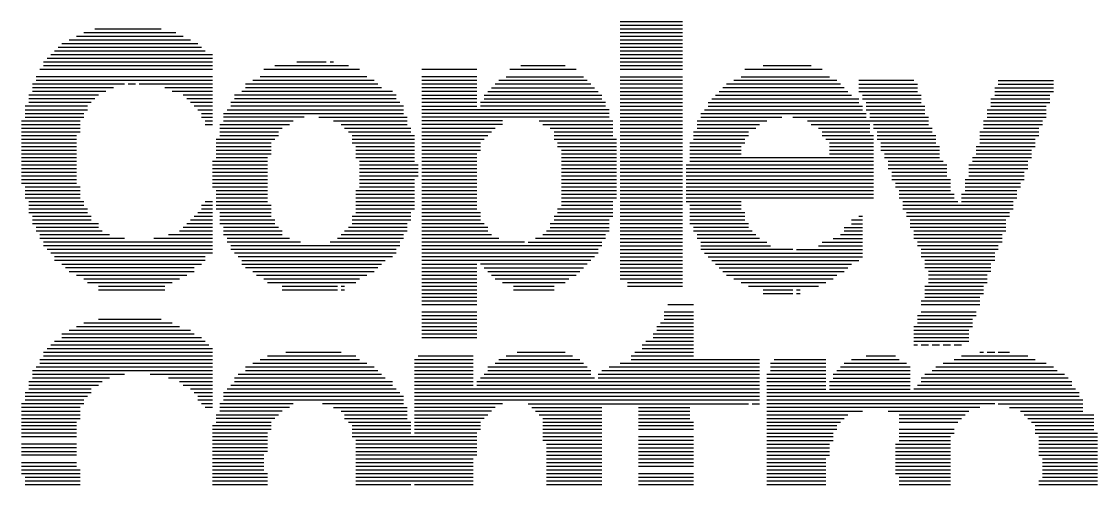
# Model space of a CAD drawing. Extents: x 0 to 31.8, y 0 to 20.
# Drawn here: x 6.4386 to 6.727, y 6.2298 to 6.3538 of the extents above; entities that cross this region are included whole.
import ezdxf

# ---------------------------------------------------------------- set-up
doc = ezdxf.new("R2010")
doc.units = 0
doc.header["$LTSCALE"] = 0.25
doc.header["$MEASUREMENT"] = 0
doc.layers.add('10', color=7, linetype='CONTINUOUS')

msp = doc.modelspace()

# ---------------------------------------------------------------- linework, layer by layer
at = {"layer": '10'}
for points in [[(6.59908, 6.35379), (6.61582, 6.35379)], [(6.45538, 6.35084), (6.47999, 6.35084)], [(6.45834, 6.35183), (6.47605, 6.35183)], [(6.59908, 6.35281), (6.61582, 6.35281)], [(6.59908, 6.35183), (6.61582, 6.35183)], [(6.59908, 6.35084), (6.61582, 6.35084)], [(6.44948, 6.34791), (6.48589, 6.34791)], [(6.45145, 6.34889), (6.48393, 6.34889)], [(6.45341, 6.34988), (6.48196, 6.34988)], [(6.59908, 6.34986), (6.61582, 6.34986)], [(6.59908, 6.34888), (6.61582, 6.34888)], [(6.59908, 6.34789), (6.61582, 6.34789)], [(6.44652, 6.34496), (6.48983, 6.34496)], [(6.44751, 6.34594), (6.48786, 6.34594)], [(6.44849, 6.34692), (6.48688, 6.34692)], [(6.59908, 6.34691), (6.61582, 6.34691)], [(6.59908, 6.34592), (6.61582, 6.34592)], [(6.59908, 6.34494), (6.61582, 6.34494)], [(6.44456, 6.34299), (6.48983, 6.34299)], [(6.44456, 6.342), (6.48983, 6.342)], [(6.44554, 6.34397), (6.48983, 6.34397)], [(6.50656, 6.342), (6.52625, 6.342)], [(6.51247, 6.34298), (6.52034, 6.34298)], [(6.52133, 6.34298), (6.52231, 6.34298)], [(6.57251, 6.34199), (6.58432, 6.34199)], [(6.59908, 6.34395), (6.61582, 6.34395)], [(6.59908, 6.34297), (6.61582, 6.34297)], [(6.59908, 6.34199), (6.61582, 6.34199)], [(6.63747, 6.34198), (6.65027, 6.34198)], [(6.44259, 6.33905), (6.48983, 6.33905)], [(6.44357, 6.34102), (6.48983, 6.34102)], [(6.50263, 6.33905), (6.53117, 6.33905)], [(6.50361, 6.34101), (6.5292, 6.34101)], [(6.54593, 6.34101), (6.5607, 6.34101)], [(6.54593, 6.33905), (6.5607, 6.33905)], [(6.56857, 6.33903), (6.58924, 6.33903)], [(6.56956, 6.341), (6.58727, 6.341)], [(6.59908, 6.341), (6.61582, 6.341)], [(6.59908, 6.33903), (6.61582, 6.33903)], [(6.63156, 6.33903), (6.65519, 6.33903)], [(6.63255, 6.341), (6.65322, 6.341)], [(6.4416, 6.33708), (6.46621, 6.33708)], [(6.4416, 6.3361), (6.46326, 6.3361)], [(6.44259, 6.33807), (6.48983, 6.33807)], [(6.46719, 6.33708), (6.46916, 6.33708)], [(6.47015, 6.33708), (6.48983, 6.33708)], [(6.47704, 6.3361), (6.48983, 6.3361)], [(6.49869, 6.33708), (6.53412, 6.33708)], [(6.49869, 6.33609), (6.53511, 6.33609)], [(6.50066, 6.33806), (6.53314, 6.33806)], [(6.54593, 6.33806), (6.5607, 6.33806)], [(6.54593, 6.33708), (6.5607, 6.33708)], [(6.54593, 6.33609), (6.5607, 6.33609)], [(6.56464, 6.33608), (6.59219, 6.33608)], [(6.56562, 6.33707), (6.59121, 6.33707)], [(6.5666, 6.33805), (6.59023, 6.33805)], [(6.59908, 6.33805), (6.61582, 6.33805)], [(6.59908, 6.33707), (6.61582, 6.33707)], [(6.59908, 6.33608), (6.61582, 6.33608)], [(6.62664, 6.33609), (6.65912, 6.33609)], [(6.62763, 6.33707), (6.65814, 6.33707)], [(6.6296, 6.33805), (6.65716, 6.33805)], [(6.66306, 6.33805), (6.67782, 6.33805)], [(6.66306, 6.33706), (6.67881, 6.33706)], [(6.66306, 6.33608), (6.67881, 6.33608)], [(6.69948, 6.33607), (6.71523, 6.33607)], [(6.70046, 6.33804), (6.71523, 6.33804)], [(6.70046, 6.33706), (6.71523, 6.33706)], [(6.44062, 6.33413), (6.45932, 6.33413)], [(6.44062, 6.33314), (6.45834, 6.33314)], [(6.4416, 6.33511), (6.46129, 6.33511)], [(6.479, 6.33511), (6.48983, 6.33511)], [(6.48196, 6.33413), (6.48983, 6.33413)], [(6.48294, 6.33314), (6.48983, 6.33314)], [(6.49574, 6.33413), (6.53904, 6.33413)], [(6.49574, 6.33315), (6.53904, 6.33315)], [(6.49771, 6.33511), (6.53806, 6.33511)], [(6.54593, 6.33511), (6.5607, 6.33511)], [(6.54593, 6.33412), (6.5607, 6.33412)], [(6.54593, 6.33314), (6.5607, 6.33314)], [(6.56267, 6.33411), (6.59416, 6.33411)], [(6.56267, 6.33313), (6.59416, 6.33313)], [(6.56365, 6.3351), (6.59318, 6.3351)], [(6.59908, 6.3351), (6.61582, 6.3351)], [(6.59908, 6.33411), (6.61582, 6.33411)], [(6.59908, 6.33313), (6.61582, 6.33313)], [(6.62369, 6.33313), (6.66306, 6.33313)], [(6.62467, 6.33412), (6.66109, 6.33412)], [(6.62566, 6.3351), (6.66011, 6.3351)], [(6.66306, 6.33509), (6.67881, 6.33509)], [(6.66405, 6.33411), (6.67979, 6.33411)], [(6.66405, 6.33313), (6.67979, 6.33313)], [(6.69849, 6.33312), (6.71424, 6.33312)], [(6.69948, 6.33509), (6.71523, 6.33509)], [(6.69948, 6.33411), (6.71424, 6.33411)], [(6.43963, 6.33118), (6.45637, 6.33118)], [(6.43963, 6.33019), (6.45637, 6.33019)], [(6.44062, 6.33216), (6.45735, 6.33216)], [(6.48393, 6.33216), (6.48983, 6.33216)], [(6.48491, 6.33118), (6.48983, 6.33118)], [(6.48589, 6.33019), (6.48983, 6.33019)], [(6.49377, 6.33019), (6.54101, 6.33019)], [(6.49475, 6.33216), (6.54003, 6.33216)], [(6.49475, 6.33118), (6.54101, 6.33118)], [(6.54593, 6.33216), (6.5607, 6.33216)], [(6.54593, 6.33117), (6.5607, 6.33117)], [(6.54593, 6.3302), (6.59613, 6.3302)], [(6.56168, 6.33217), (6.59515, 6.33217)], [(6.56168, 6.33119), (6.59515, 6.33119)], [(6.59908, 6.33214), (6.61582, 6.33214)], [(6.59908, 6.33116), (6.61582, 6.33116)], [(6.59908, 6.33018), (6.61582, 6.33018)], [(6.62172, 6.33018), (6.66404, 6.33018)], [(6.62271, 6.33215), (6.66306, 6.33215)], [(6.62271, 6.33116), (6.66404, 6.33116)], [(6.66503, 6.33214), (6.67979, 6.33214)], [(6.66503, 6.33116), (6.68078, 6.33116)], [(6.66503, 6.33017), (6.68078, 6.33017)], [(6.69751, 6.33017), (6.71326, 6.33017)], [(6.69849, 6.33214), (6.71424, 6.33214)], [(6.69849, 6.33115), (6.71326, 6.33115)], [(6.43865, 6.32724), (6.4544, 6.32724)], [(6.43963, 6.32921), (6.45538, 6.32921)], [(6.43963, 6.32822), (6.45538, 6.32822)], [(6.48688, 6.32921), (6.48983, 6.32921)], [(6.48688, 6.32822), (6.48983, 6.32822)], [(6.48786, 6.32724), (6.48983, 6.32724)], [(6.49278, 6.32921), (6.54101, 6.32921)], [(6.49278, 6.32823), (6.51444, 6.32823)], [(6.49278, 6.32724), (6.51148, 6.32724)], [(6.51837, 6.32822), (6.542, 6.32822)], [(6.52231, 6.32724), (6.542, 6.32724)], [(6.54593, 6.32922), (6.59613, 6.32922)], [(6.54593, 6.32824), (6.59613, 6.32824)], [(6.54593, 6.32725), (6.56759, 6.32725)], [(6.57743, 6.32722), (6.59712, 6.32722)], [(6.59908, 6.32919), (6.61582, 6.32919)], [(6.59908, 6.32821), (6.61582, 6.32821)], [(6.59908, 6.32722), (6.61582, 6.32722)], [(6.61975, 6.32723), (6.63845, 6.32723)], [(6.62074, 6.3292), (6.66503, 6.3292)], [(6.62074, 6.32821), (6.64239, 6.32821)], [(6.64534, 6.3282), (6.66503, 6.3282)], [(6.64928, 6.32722), (6.68176, 6.32722)], [(6.66601, 6.32919), (6.68078, 6.32919)], [(6.66601, 6.3282), (6.68176, 6.3282)], [(6.69653, 6.32722), (6.71227, 6.32722)], [(6.69751, 6.32918), (6.71326, 6.32918)], [(6.69751, 6.3282), (6.71326, 6.3282)], [(6.43865, 6.32626), (6.4544, 6.32626)], [(6.43865, 6.32527), (6.4544, 6.32527)], [(6.48786, 6.32625), (6.48983, 6.32625)], [(6.4918, 6.32626), (6.5105, 6.32626)], [(6.4918, 6.32527), (6.50853, 6.32527)], [(6.52428, 6.32625), (6.542, 6.32625)], [(6.52526, 6.32527), (6.54298, 6.32527)], [(6.54593, 6.32627), (6.56759, 6.32627)], [(6.54593, 6.32528), (6.56562, 6.32528)], [(6.57841, 6.32624), (6.59712, 6.32624)], [(6.58038, 6.32526), (6.59712, 6.32526)], [(6.59908, 6.32624), (6.61582, 6.32624)], [(6.59908, 6.32525), (6.61582, 6.32525)], [(6.61975, 6.32624), (6.63649, 6.32624)], [(6.61975, 6.32526), (6.6355, 6.32526)], [(6.65027, 6.32624), (6.66601, 6.32624)], [(6.65223, 6.32525), (6.66601, 6.32525)], [(6.667, 6.32624), (6.68176, 6.32624)], [(6.667, 6.32525), (6.68275, 6.32525)], [(6.69653, 6.32623), (6.71227, 6.32623)], [(6.69653, 6.32525), (6.71129, 6.32525)], [(6.43865, 6.32429), (6.4544, 6.32429)], [(6.43865, 6.3233), (6.45341, 6.3233)], [(6.43865, 6.32232), (6.45341, 6.32232)], [(6.49082, 6.32232), (6.50656, 6.32232)], [(6.4918, 6.32429), (6.50755, 6.32429)], [(6.4918, 6.32331), (6.50755, 6.32331)], [(6.52625, 6.32428), (6.54298, 6.32428)], [(6.52723, 6.3233), (6.54397, 6.3233)], [(6.52723, 6.32232), (6.54397, 6.32232)], [(6.54593, 6.3243), (6.56463, 6.3243)], [(6.54593, 6.32331), (6.56365, 6.32331)], [(6.54593, 6.32233), (6.56267, 6.32233)], [(6.58137, 6.32427), (6.59712, 6.32427)], [(6.58137, 6.32329), (6.59712, 6.32329)], [(6.58137, 6.3223), (6.5981, 6.3223)], [(6.59908, 6.32427), (6.61582, 6.32427)], [(6.59908, 6.32329), (6.61582, 6.32329)], [(6.59908, 6.3223), (6.61582, 6.3223)], [(6.61877, 6.32427), (6.63353, 6.32427)], [(6.61877, 6.32329), (6.63353, 6.32329)], [(6.61877, 6.32231), (6.63255, 6.32231)], [(6.65322, 6.32427), (6.66601, 6.32427)], [(6.65322, 6.32328), (6.667, 6.32328)], [(6.6542, 6.3223), (6.667, 6.3223)], [(6.66798, 6.32427), (6.68275, 6.32427)], [(6.66798, 6.32328), (6.68373, 6.32328)], [(6.66798, 6.3223), (6.68373, 6.3223)], [(6.69554, 6.32426), (6.71129, 6.32426)], [(6.69554, 6.32328), (6.71129, 6.32328)], [(6.69554, 6.32229), (6.71031, 6.32229)], [(6.43865, 6.32134), (6.45341, 6.32134)], [(6.43865, 6.32035), (6.45341, 6.32035)], [(6.43865, 6.31937), (6.45341, 6.31937)], [(6.49082, 6.32134), (6.50558, 6.32134)], [(6.49082, 6.32035), (6.50558, 6.32035)], [(6.49082, 6.31937), (6.50558, 6.31937)], [(6.52723, 6.32133), (6.54397, 6.32133)], [(6.52822, 6.32035), (6.54397, 6.32035)], [(6.52822, 6.31936), (6.54397, 6.31936)], [(6.54593, 6.32133), (6.56168, 6.32133)], [(6.54593, 6.32035), (6.56168, 6.32035)], [(6.54593, 6.31936), (6.56168, 6.31936)], [(6.58235, 6.32132), (6.5981, 6.32132)], [(6.58235, 6.32034), (6.5981, 6.32034)], [(6.58334, 6.31935), (6.5981, 6.31935)], [(6.59908, 6.32132), (6.61582, 6.32132)], [(6.59908, 6.32033), (6.61582, 6.32033)], [(6.59908, 6.31935), (6.61582, 6.31935)], [(6.61778, 6.32132), (6.63255, 6.32132)], [(6.61778, 6.32034), (6.63156, 6.32034)], [(6.61778, 6.31935), (6.63156, 6.31935)], [(6.65519, 6.32132), (6.667, 6.32132)], [(6.65519, 6.32033), (6.667, 6.32033)], [(6.65519, 6.31935), (6.667, 6.31935)], [(6.66897, 6.32132), (6.68373, 6.32132)], [(6.66897, 6.32033), (6.68471, 6.32033)], [(6.66897, 6.31935), (6.68471, 6.31935)], [(6.69456, 6.32033), (6.71031, 6.32033)], [(6.69456, 6.31934), (6.70932, 6.31934)], [(6.69554, 6.32131), (6.71031, 6.32131)], [(6.43865, 6.31838), (6.45341, 6.31838)], [(6.43865, 6.3174), (6.45341, 6.3174)], [(6.43865, 6.31641), (6.45341, 6.31641)], [(6.48983, 6.31642), (6.50459, 6.31642)], [(6.49082, 6.31838), (6.50558, 6.31838)], [(6.49082, 6.3174), (6.50459, 6.3174)], [(6.52822, 6.31838), (6.54397, 6.31838)], [(6.52822, 6.31739), (6.54397, 6.31739)], [(6.5292, 6.31641), (6.54397, 6.31641)], [(6.54593, 6.31838), (6.5607, 6.31838)], [(6.54593, 6.31739), (6.5607, 6.31739)], [(6.54593, 6.31641), (6.5607, 6.31641)], [(6.58334, 6.31837), (6.5981, 6.31837)], [(6.58334, 6.31738), (6.5981, 6.31738)], [(6.58334, 6.3164), (6.5981, 6.3164)], [(6.59908, 6.31837), (6.61582, 6.31837)], [(6.59908, 6.31738), (6.61582, 6.31738)], [(6.59908, 6.3164), (6.61582, 6.3164)], [(6.61778, 6.31837), (6.63156, 6.31837)], [(6.61778, 6.31739), (6.667, 6.31739)], [(6.61778, 6.3164), (6.667, 6.3164)], [(6.65519, 6.31836), (6.667, 6.31836)], [(6.66995, 6.31836), (6.68471, 6.31836)], [(6.66995, 6.31738), (6.68471, 6.31738)], [(6.67093, 6.31639), (6.6857, 6.31639)], [(6.69357, 6.31737), (6.70932, 6.31737)], [(6.69357, 6.31639), (6.70834, 6.31639)], [(6.69456, 6.31836), (6.70932, 6.31836)], [(6.43865, 6.31543), (6.45341, 6.31543)], [(6.43865, 6.31445), (6.45341, 6.31445)], [(6.43865, 6.31346), (6.45341, 6.31346)], [(6.48983, 6.31543), (6.50459, 6.31543)], [(6.48983, 6.31445), (6.50459, 6.31445)], [(6.48983, 6.31346), (6.50459, 6.31346)], [(6.5292, 6.31543), (6.54495, 6.31543)], [(6.5292, 6.31444), (6.54495, 6.31444)], [(6.5292, 6.31346), (6.54495, 6.31346)], [(6.54593, 6.31542), (6.5607, 6.31542)], [(6.54593, 6.31444), (6.5607, 6.31444)], [(6.54593, 6.31346), (6.5607, 6.31346)], [(6.58334, 6.31541), (6.5981, 6.31541)], [(6.58334, 6.31443), (6.5981, 6.31443)], [(6.58334, 6.31345), (6.5981, 6.31345)], [(6.59908, 6.31541), (6.61582, 6.31541)], [(6.59908, 6.31443), (6.61582, 6.31443)], [(6.59908, 6.31344), (6.61582, 6.31344)], [(6.6168, 6.31542), (6.667, 6.31542)], [(6.6168, 6.31443), (6.667, 6.31443)], [(6.6168, 6.31345), (6.667, 6.31345)], [(6.67093, 6.31541), (6.68668, 6.31541)], [(6.67093, 6.31443), (6.68668, 6.31443)], [(6.67192, 6.31344), (6.68668, 6.31344)], [(6.69259, 6.31544), (6.70833, 6.31544)], [(6.69259, 6.31446), (6.70833, 6.31446)], [(6.69259, 6.31347), (6.70735, 6.31347)], [(6.43865, 6.31248), (6.45341, 6.31248)], [(6.43865, 6.31149), (6.45341, 6.31149)], [(6.43865, 6.31051), (6.45341, 6.31051)], [(6.48983, 6.31248), (6.50459, 6.31248)], [(6.48983, 6.3115), (6.50459, 6.3115)], [(6.48983, 6.31051), (6.50459, 6.31051)], [(6.5292, 6.31247), (6.54495, 6.31247)], [(6.5292, 6.31149), (6.54397, 6.31149)], [(6.5292, 6.31051), (6.54397, 6.31051)], [(6.54593, 6.31247), (6.5607, 6.31247)], [(6.54593, 6.31149), (6.5607, 6.31149)], [(6.54593, 6.3105), (6.5607, 6.3105)], [(6.58334, 6.31246), (6.5981, 6.31246)], [(6.58334, 6.31148), (6.5981, 6.31148)], [(6.58334, 6.31049), (6.5981, 6.31049)], [(6.59908, 6.31246), (6.61582, 6.31246)], [(6.59908, 6.31148), (6.61582, 6.31148)], [(6.59908, 6.31049), (6.61582, 6.31049)], [(6.6168, 6.31246), (6.667, 6.31246)], [(6.6168, 6.31148), (6.667, 6.31148)], [(6.6168, 6.3105), (6.667, 6.3105)], [(6.67192, 6.31246), (6.68668, 6.31246)], [(6.67192, 6.31147), (6.68767, 6.31147)], [(6.6729, 6.31049), (6.68767, 6.31049)], [(6.6916, 6.31151), (6.70735, 6.31151)], [(6.6916, 6.31052), (6.70637, 6.31052)], [(6.69259, 6.31249), (6.70735, 6.31249)], [(6.43963, 6.30952), (6.4544, 6.30952)], [(6.43963, 6.30854), (6.4544, 6.30854)], [(6.43963, 6.30756), (6.4544, 6.30756)], [(6.48983, 6.30953), (6.50459, 6.30953)], [(6.49082, 6.30854), (6.50459, 6.30854)], [(6.49082, 6.30756), (6.50459, 6.30756)], [(6.52822, 6.30854), (6.54397, 6.30854)], [(6.52822, 6.30755), (6.54397, 6.30755)], [(6.5292, 6.30952), (6.54397, 6.30952)], [(6.54593, 6.30952), (6.5607, 6.30952)], [(6.54593, 6.30854), (6.5607, 6.30854)], [(6.54593, 6.30755), (6.5607, 6.30755)], [(6.58334, 6.30951), (6.5981, 6.30951)], [(6.58334, 6.30853), (6.5981, 6.30853)], [(6.58334, 6.30754), (6.5981, 6.30754)], [(6.59908, 6.30951), (6.61582, 6.30951)], [(6.59908, 6.30852), (6.61582, 6.30852)], [(6.59908, 6.30754), (6.61582, 6.30754)], [(6.6168, 6.30951), (6.667, 6.30951)], [(6.6168, 6.30853), (6.667, 6.30853)], [(6.6168, 6.30754), (6.667, 6.30754)], [(6.6729, 6.3095), (6.68767, 6.3095)], [(6.67389, 6.30852), (6.68767, 6.30852)], [(6.67389, 6.30754), (6.68865, 6.30754)], [(6.69062, 6.30757), (6.70538, 6.30757)], [(6.6916, 6.30954), (6.70637, 6.30954)], [(6.6916, 6.30855), (6.70538, 6.30855)], [(6.43963, 6.30657), (6.4544, 6.30657)], [(6.44062, 6.30559), (6.45538, 6.30559)], [(6.44062, 6.3046), (6.45538, 6.3046)], [(6.48688, 6.3046), (6.48983, 6.3046)], [(6.48786, 6.30559), (6.48983, 6.30559)], [(6.49082, 6.30657), (6.50459, 6.30657)], [(6.49082, 6.30559), (6.50459, 6.30559)], [(6.49082, 6.30461), (6.50558, 6.30461)], [(6.52822, 6.30657), (6.54397, 6.30657)], [(6.52822, 6.30558), (6.54397, 6.30558)], [(6.52822, 6.3046), (6.54397, 6.3046)], [(6.54593, 6.30657), (6.5607, 6.30657)], [(6.54593, 6.30558), (6.5607, 6.30558)], [(6.54593, 6.3046), (6.5607, 6.3046)], [(6.58334, 6.30656), (6.5981, 6.30656)], [(6.58334, 6.30557), (6.59712, 6.30557)], [(6.58334, 6.30459), (6.59712, 6.30459)], [(6.59908, 6.30656), (6.61582, 6.30656)], [(6.59908, 6.30557), (6.61582, 6.30557)], [(6.59908, 6.30459), (6.61582, 6.30459)], [(6.6168, 6.30656), (6.667, 6.30656)], [(6.6168, 6.30558), (6.63156, 6.30558)], [(6.61778, 6.30459), (6.63156, 6.30459)], [(6.67389, 6.30655), (6.68865, 6.30655)], [(6.67487, 6.30557), (6.68964, 6.30557)], [(6.67487, 6.30462), (6.7044, 6.30462)], [(6.69062, 6.30658), (6.70538, 6.30658)], [(6.69062, 6.3056), (6.7044, 6.3056)], [(6.44062, 6.30362), (6.45637, 6.30362)], [(6.44062, 6.30264), (6.45637, 6.30264)], [(6.4416, 6.30165), (6.45735, 6.30165)], [(6.48491, 6.30165), (6.48983, 6.30165)], [(6.48589, 6.30263), (6.48983, 6.30263)], [(6.48688, 6.30362), (6.48983, 6.30362)], [(6.49082, 6.30362), (6.50558, 6.30362)], [(6.4918, 6.30264), (6.50558, 6.30264)], [(6.4918, 6.30165), (6.50558, 6.30165)], [(6.52723, 6.30165), (6.54298, 6.30165)], [(6.52822, 6.30362), (6.54397, 6.30362)], [(6.52822, 6.30263), (6.54298, 6.30263)], [(6.54593, 6.30361), (6.5607, 6.30361)], [(6.54593, 6.30263), (6.56168, 6.30263)], [(6.54593, 6.30165), (6.56168, 6.30165)], [(6.58137, 6.30164), (6.59712, 6.30164)], [(6.58235, 6.3036), (6.59712, 6.3036)], [(6.58235, 6.30262), (6.59712, 6.30262)], [(6.59908, 6.3036), (6.61582, 6.3036)], [(6.59908, 6.30262), (6.61582, 6.30262)], [(6.59908, 6.30163), (6.61582, 6.30163)], [(6.61778, 6.30361), (6.63156, 6.30361)], [(6.61778, 6.30262), (6.63255, 6.30262)], [(6.61778, 6.30164), (6.63255, 6.30164)], [(6.66306, 6.30163), (6.66404, 6.30163)], [(6.67487, 6.30363), (6.7044, 6.30363)], [(6.67585, 6.30265), (6.70341, 6.30265)], [(6.67585, 6.30166), (6.70341, 6.30166)], [(6.4416, 6.30067), (6.45735, 6.30067)], [(6.4416, 6.29968), (6.45932, 6.29968)], [(6.44259, 6.2987), (6.45932, 6.2987)], [(6.48196, 6.2987), (6.48983, 6.2987)], [(6.48294, 6.29968), (6.48983, 6.29968)], [(6.48393, 6.30067), (6.48983, 6.30067)], [(6.4918, 6.30067), (6.50656, 6.30067)], [(6.4918, 6.29969), (6.50656, 6.29969)], [(6.49278, 6.2987), (6.50755, 6.2987)], [(6.52625, 6.29869), (6.542, 6.29869)], [(6.52723, 6.30066), (6.54298, 6.30066)], [(6.52723, 6.29968), (6.542, 6.29968)], [(6.54593, 6.30066), (6.56168, 6.30066)], [(6.54593, 6.29969), (6.56267, 6.29969)], [(6.54593, 6.29871), (6.56365, 6.29871)], [(6.58038, 6.29967), (6.59613, 6.29967)], [(6.58038, 6.29868), (6.59613, 6.29868)], [(6.58137, 6.30065), (6.59613, 6.30065)], [(6.59908, 6.30065), (6.61582, 6.30065)], [(6.59908, 6.29967), (6.61582, 6.29967)], [(6.59908, 6.29868), (6.61582, 6.29868)], [(6.61778, 6.30065), (6.63255, 6.30065)], [(6.61778, 6.29967), (6.63353, 6.29967)], [(6.61877, 6.29869), (6.63353, 6.29869)], [(6.65912, 6.29868), (6.66404, 6.29868)], [(6.66109, 6.30065), (6.66404, 6.30065)], [(6.66109, 6.29966), (6.66404, 6.29966)], [(6.67684, 6.30068), (6.70243, 6.30068)], [(6.67684, 6.29969), (6.70243, 6.29969)], [(6.67684, 6.29871), (6.70243, 6.29871)], [(6.44259, 6.29772), (6.4603, 6.29772)], [(6.44357, 6.29674), (6.46227, 6.29674)], [(6.44357, 6.29575), (6.46621, 6.29575)], [(6.47408, 6.29575), (6.48983, 6.29575)], [(6.47802, 6.29674), (6.48983, 6.29674)], [(6.48097, 6.29772), (6.48983, 6.29772)], [(6.49278, 6.29772), (6.50853, 6.29772)], [(6.49278, 6.29674), (6.50853, 6.29674)], [(6.49377, 6.29575), (6.5105, 6.29575)], [(6.5233, 6.29575), (6.54101, 6.29575)], [(6.52428, 6.29673), (6.54101, 6.29673)], [(6.52526, 6.29772), (6.542, 6.29772)], [(6.54593, 6.29772), (6.56365, 6.29772)], [(6.54593, 6.29674), (6.56463, 6.29674)], [(6.54593, 6.29576), (6.5666, 6.29576)], [(6.57645, 6.29574), (6.59515, 6.29574)], [(6.57841, 6.29672), (6.59515, 6.29672)], [(6.5794, 6.2977), (6.59613, 6.2977)], [(6.59908, 6.2977), (6.61582, 6.2977)], [(6.59908, 6.29672), (6.61582, 6.29672)], [(6.59908, 6.29573), (6.61582, 6.29573)], [(6.61877, 6.29771), (6.63452, 6.29771)], [(6.61975, 6.29672), (6.6355, 6.29672)], [(6.61975, 6.29574), (6.63648, 6.29574)], [(6.65617, 6.29573), (6.66404, 6.29573)], [(6.65814, 6.29672), (6.66404, 6.29672)], [(6.65912, 6.2977), (6.66404, 6.2977)], [(6.67782, 6.29773), (6.70243, 6.29773)], [(6.67782, 6.29674), (6.70145, 6.29674)], [(6.67782, 6.29576), (6.70145, 6.29576)], [(6.44456, 6.29477), (6.48983, 6.29477)], [(6.44456, 6.29378), (6.48983, 6.29378)], [(6.44554, 6.2928), (6.48983, 6.2928)], [(6.49377, 6.29477), (6.51345, 6.29477)], [(6.49475, 6.29379), (6.54003, 6.29379)], [(6.49475, 6.2928), (6.53904, 6.2928)], [(6.52133, 6.29477), (6.54003, 6.29477)], [(6.54593, 6.29477), (6.57349, 6.29477)], [(6.54593, 6.29379), (6.59416, 6.29379)], [(6.54593, 6.2928), (6.59318, 6.2928)], [(6.57448, 6.29475), (6.59416, 6.29475)], [(6.59908, 6.29475), (6.61582, 6.29475)], [(6.59908, 6.29377), (6.61582, 6.29377)], [(6.59908, 6.29278), (6.61582, 6.29278)], [(6.62074, 6.29475), (6.63845, 6.29475)], [(6.62074, 6.29377), (6.63944, 6.29377)], [(6.62074, 6.29279), (6.64534, 6.29279)], [(6.64633, 6.29278), (6.66404, 6.29278)], [(6.65223, 6.29377), (6.66404, 6.29377)], [(6.65322, 6.29475), (6.66404, 6.29475)], [(6.67881, 6.29477), (6.70145, 6.29477)], [(6.67881, 6.29379), (6.70046, 6.29379)], [(6.67979, 6.29281), (6.70046, 6.29281)], [(6.44652, 6.29181), (6.48983, 6.29181)], [(6.44751, 6.29083), (6.48786, 6.29083)], [(6.44751, 6.28985), (6.48786, 6.28985)], [(6.49574, 6.29182), (6.53904, 6.29182)], [(6.49672, 6.29083), (6.53806, 6.29083)], [(6.49771, 6.28984), (6.53609, 6.28984)], [(6.54593, 6.29182), (6.59318, 6.29182)], [(6.54593, 6.29083), (6.59219, 6.29083)], [(6.54593, 6.28985), (6.59121, 6.28985)], [(6.59908, 6.2918), (6.61582, 6.2918)], [(6.59908, 6.29081), (6.61582, 6.29081)], [(6.59908, 6.28983), (6.61582, 6.28983)], [(6.62172, 6.2918), (6.66404, 6.2918)], [(6.62271, 6.29082), (6.66404, 6.29082)], [(6.62369, 6.28983), (6.66306, 6.28983)], [(6.67979, 6.29182), (6.69948, 6.29182)], [(6.67979, 6.29084), (6.69948, 6.29084)], [(6.68078, 6.28985), (6.69948, 6.28985)], [(6.44948, 6.28886), (6.48688, 6.28886)], [(6.45046, 6.28788), (6.48491, 6.28788)], [(6.45145, 6.28689), (6.48491, 6.28689)], [(6.49771, 6.28886), (6.53511, 6.28886)], [(6.49869, 6.28788), (6.53412, 6.28788)], [(6.50066, 6.28689), (6.53314, 6.28689)], [(6.54593, 6.28886), (6.5607, 6.28886)], [(6.54593, 6.28787), (6.5607, 6.28787)], [(6.54593, 6.28689), (6.5607, 6.28689)], [(6.56168, 6.28887), (6.59022, 6.28887)], [(6.56267, 6.28786), (6.58924, 6.28786)], [(6.56365, 6.28688), (6.58826, 6.28688)], [(6.59908, 6.28885), (6.61582, 6.28885)], [(6.59908, 6.28786), (6.61582, 6.28786)], [(6.59908, 6.28688), (6.61582, 6.28688)], [(6.62467, 6.28885), (6.66109, 6.28885)], [(6.62566, 6.28786), (6.66011, 6.28786)], [(6.62664, 6.28688), (6.65912, 6.28688)], [(6.68078, 6.28887), (6.69849, 6.28887)], [(6.68078, 6.28788), (6.69849, 6.28788)], [(6.68176, 6.2869), (6.69849, 6.2869)], [(6.45341, 6.28591), (6.48294, 6.28591)], [(6.45538, 6.28493), (6.48097, 6.28493)], [(6.50164, 6.28591), (6.53117, 6.28591)], [(6.50361, 6.28492), (6.5292, 6.28492)], [(6.54593, 6.28591), (6.5607, 6.28591)], [(6.54593, 6.28492), (6.5607, 6.28492)], [(6.56463, 6.28589), (6.58727, 6.28589)], [(6.56562, 6.28491), (6.5853, 6.28491)], [(6.59908, 6.28589), (6.61582, 6.28589)], [(6.59908, 6.28491), (6.61582, 6.28491)], [(6.62763, 6.2859), (6.65715, 6.2859)], [(6.6296, 6.28491), (6.65617, 6.28491)], [(6.68176, 6.28592), (6.69751, 6.28592)], [(6.68176, 6.28493), (6.69751, 6.28493)], [(6.45637, 6.28394), (6.479, 6.28394)], [(6.45932, 6.28296), (6.47704, 6.28296)], [(6.45932, 6.28197), (6.47704, 6.28197)], [(6.50459, 6.28394), (6.52822, 6.28394)], [(6.50853, 6.28295), (6.5233, 6.28295)], [(6.50853, 6.28197), (6.5233, 6.28197)], [(6.52428, 6.28295), (6.52526, 6.28295)], [(6.52428, 6.28197), (6.52526, 6.28197)], [(6.54593, 6.28394), (6.5607, 6.28394)], [(6.54593, 6.28295), (6.5607, 6.28295)], [(6.54593, 6.28197), (6.5607, 6.28197)], [(6.56759, 6.28393), (6.58432, 6.28393)], [(6.57054, 6.28294), (6.58137, 6.28294)], [(6.57054, 6.28196), (6.58137, 6.28196)], [(6.60105, 6.28392), (6.61582, 6.28392)], [(6.60105, 6.28294), (6.61582, 6.28294)], [(6.63156, 6.28392), (6.6542, 6.28392)], [(6.63353, 6.28294), (6.65223, 6.28294)], [(6.63747, 6.28195), (6.64534, 6.28195)], [(6.64633, 6.28195), (6.64731, 6.28195)], [(6.68078, 6.28296), (6.69652, 6.28296)], [(6.68078, 6.28198), (6.69652, 6.28198)], [(6.68176, 6.28395), (6.69751, 6.28395)], [(6.54593, 6.28098), (6.5607, 6.28098)], [(6.54593, 6.28), (6.5607, 6.28)], [(6.54593, 6.27902), (6.5607, 6.27902)], [(6.63747, 6.28097), (6.64534, 6.28097)], [(6.64633, 6.28097), (6.64731, 6.28097)], [(6.67979, 6.27903), (6.69554, 6.27903)], [(6.68078, 6.281), (6.69652, 6.281)], [(6.68078, 6.28001), (6.69554, 6.28001)], [(6.54593, 6.27803), (6.5607, 6.27803)], [(6.54593, 6.27606), (6.5607, 6.27606)], [(6.61089, 6.27605), (6.61877, 6.27605)], [(6.61188, 6.27802), (6.61877, 6.27802)], [(6.67979, 6.27804), (6.69554, 6.27804)], [(6.67979, 6.27607), (6.69456, 6.27607)], [(6.45538, 6.27311), (6.479, 6.27311)], [(6.45932, 6.2741), (6.47605, 6.2741)], [(6.54593, 6.27508), (6.5607, 6.27508)], [(6.54593, 6.2741), (6.5607, 6.2741)], [(6.54593, 6.27311), (6.5607, 6.27311)], [(6.60991, 6.2731), (6.61877, 6.2731)], [(6.61089, 6.27507), (6.61877, 6.27507)], [(6.61089, 6.27408), (6.61877, 6.27408)], [(6.67881, 6.27509), (6.69456, 6.27509)], [(6.67881, 6.27411), (6.69357, 6.27411)], [(6.67881, 6.27312), (6.69357, 6.27312)], [(6.44948, 6.27016), (6.48491, 6.27016)], [(6.45145, 6.27115), (6.48393, 6.27115)], [(6.45341, 6.27213), (6.48097, 6.27213)], [(6.54593, 6.27213), (6.5607, 6.27213)], [(6.54593, 6.27114), (6.5607, 6.27114)], [(6.54593, 6.27016), (6.5607, 6.27016)], [(6.60794, 6.27015), (6.61877, 6.27015)], [(6.60893, 6.27211), (6.61877, 6.27211)], [(6.60893, 6.27113), (6.61877, 6.27113)], [(6.67782, 6.27214), (6.69357, 6.27214)], [(6.67782, 6.27113), (6.69259, 6.27113)], [(6.67782, 6.27014), (6.69259, 6.27014)], [(6.44652, 6.26721), (6.48885, 6.26721)], [(6.44751, 6.26819), (6.48786, 6.26819)], [(6.44948, 6.26918), (6.48688, 6.26918)], [(6.54593, 6.26917), (6.5607, 6.26917)], [(6.60499, 6.26719), (6.61877, 6.26719)], [(6.60597, 6.26818), (6.61877, 6.26818)], [(6.60794, 6.26916), (6.61877, 6.26916)], [(6.67782, 6.26916), (6.69259, 6.26916)], [(6.67782, 6.26817), (6.69259, 6.26817)], [(6.67782, 6.26719), (6.67881, 6.26719)], [(6.67979, 6.26719), (6.68176, 6.26719)], [(6.68275, 6.26719), (6.68471, 6.26719)], [(6.6857, 6.26719), (6.68767, 6.26719)], [(6.68865, 6.26719), (6.69062, 6.26719)], [(6.44456, 6.26524), (6.48983, 6.26524)], [(6.44456, 6.26426), (6.48983, 6.26426)], [(6.44554, 6.26623), (6.48983, 6.26623)], [(6.50459, 6.26425), (6.52822, 6.26425)], [(6.50952, 6.26524), (6.52428, 6.26524)], [(6.54495, 6.26425), (6.55971, 6.26425)], [(6.56857, 6.26424), (6.58629, 6.26424)], [(6.57152, 6.26523), (6.58432, 6.26523)], [(6.60204, 6.26424), (6.61877, 6.26424)], [(6.60302, 6.26522), (6.61877, 6.26522)], [(6.60499, 6.26621), (6.61877, 6.26621)], [(6.66503, 6.26424), (6.6729, 6.26424)], [(6.69062, 6.26426), (6.70834, 6.26426)], [(6.69554, 6.26521), (6.69653, 6.26521)], [(6.69751, 6.26521), (6.69948, 6.26521)], [(6.70046, 6.26521), (6.70342, 6.26521)], [(6.44259, 6.2613), (6.48983, 6.2613)], [(6.44357, 6.26327), (6.48983, 6.26327)], [(6.44357, 6.26229), (6.48983, 6.26229)], [(6.49869, 6.2613), (6.53314, 6.2613)], [(6.50066, 6.26229), (6.53117, 6.26229)], [(6.50263, 6.26327), (6.5292, 6.26327)], [(6.54396, 6.26327), (6.55971, 6.26327)], [(6.54396, 6.26229), (6.55971, 6.26229)], [(6.54396, 6.2613), (6.55971, 6.2613)], [(6.56365, 6.26129), (6.59023, 6.26129)], [(6.56562, 6.26227), (6.58924, 6.26227)], [(6.5666, 6.26326), (6.58826, 6.26326)], [(6.59613, 6.26129), (6.63648, 6.26129)], [(6.59908, 6.26227), (6.63648, 6.26227)], [(6.60204, 6.26326), (6.63648, 6.26326)], [(6.63944, 6.26227), (6.6542, 6.26227)], [(6.63944, 6.26129), (6.6542, 6.26129)], [(6.64042, 6.26325), (6.6542, 6.26325)], [(6.65814, 6.26129), (6.67684, 6.26129)], [(6.65912, 6.26227), (6.67586, 6.26227)], [(6.66109, 6.26325), (6.67389, 6.26325)], [(6.68373, 6.26131), (6.71522, 6.26131)], [(6.6857, 6.26229), (6.71326, 6.26229)], [(6.68865, 6.26328), (6.7103, 6.26328)], [(6.4416, 6.26032), (6.48983, 6.26032)], [(6.4416, 6.25934), (6.46621, 6.25934)], [(6.4416, 6.25835), (6.46227, 6.25835)], [(6.4731, 6.25933), (6.48983, 6.25933)], [(6.47802, 6.25835), (6.48983, 6.25835)], [(6.49574, 6.25835), (6.53609, 6.25835)], [(6.49672, 6.25934), (6.53511, 6.25934)], [(6.49869, 6.26032), (6.53412, 6.26032)], [(6.54396, 6.26032), (6.55971, 6.26032)], [(6.54396, 6.25933), (6.55971, 6.25933)], [(6.54396, 6.25835), (6.55971, 6.25835)], [(6.56168, 6.25835), (6.59219, 6.25835)], [(6.56267, 6.25932), (6.59121, 6.25932)], [(6.56365, 6.2603), (6.59121, 6.2603)], [(6.59318, 6.25932), (6.63648, 6.25932)], [(6.59318, 6.25834), (6.63648, 6.25834)], [(6.59416, 6.26031), (6.63648, 6.26031)], [(6.63845, 6.25932), (6.6542, 6.25932)], [(6.63845, 6.25833), (6.6542, 6.25833)], [(6.63944, 6.2603), (6.6542, 6.2603)], [(6.65617, 6.25932), (6.67684, 6.25932)], [(6.65617, 6.25833), (6.67684, 6.25833)], [(6.65715, 6.2603), (6.67684, 6.2603)], [(6.67979, 6.25836), (6.71916, 6.25836)], [(6.68078, 6.25934), (6.71818, 6.25934)], [(6.68274, 6.26033), (6.71621, 6.26033)], [(6.44062, 6.25737), (6.4603, 6.25737)], [(6.44062, 6.25638), (6.45932, 6.25638)], [(6.44062, 6.2554), (6.45735, 6.2554)], [(6.48097, 6.25737), (6.48983, 6.25737)], [(6.48196, 6.25638), (6.48983, 6.25638)], [(6.48393, 6.2554), (6.48983, 6.2554)], [(6.49377, 6.2554), (6.53904, 6.2554)], [(6.49475, 6.25638), (6.53806, 6.25638)], [(6.49574, 6.25737), (6.53806, 6.25737)], [(6.54396, 6.25736), (6.55971, 6.25736)], [(6.54396, 6.25638), (6.55971, 6.25638)], [(6.54396, 6.2554), (6.63648, 6.2554)], [(6.5607, 6.25737), (6.63648, 6.25737)], [(6.5607, 6.25639), (6.63648, 6.25639)], [(6.63845, 6.25735), (6.6542, 6.25735)], [(6.63845, 6.25636), (6.6542, 6.25636)], [(6.63845, 6.25538), (6.6542, 6.25538)], [(6.65519, 6.25735), (6.67684, 6.25735)], [(6.65519, 6.25636), (6.67684, 6.25636)], [(6.65519, 6.25538), (6.67684, 6.25538)], [(6.67782, 6.25541), (6.72113, 6.25541)], [(6.67881, 6.25639), (6.72015, 6.25639)], [(6.67979, 6.25737), (6.72015, 6.25737)], [(6.43963, 6.25441), (6.45735, 6.25441)], [(6.43963, 6.25343), (6.45637, 6.25343)], [(6.43963, 6.25245), (6.45538, 6.25245)], [(6.48491, 6.25441), (6.48983, 6.25441)], [(6.48589, 6.25343), (6.48983, 6.25343)], [(6.48589, 6.25245), (6.48983, 6.25245)], [(6.49278, 6.25442), (6.54003, 6.25442)], [(6.49278, 6.25343), (6.54101, 6.25343)], [(6.49278, 6.25245), (6.54101, 6.25245)], [(6.54396, 6.25442), (6.63648, 6.25442)], [(6.54396, 6.25343), (6.63648, 6.25343)], [(6.54396, 6.25245), (6.63648, 6.25245)], [(6.63845, 6.25442), (6.72211, 6.25442)], [(6.63845, 6.25344), (6.72211, 6.25344)], [(6.63845, 6.25245), (6.7231, 6.25245)], [(6.43865, 6.25146), (6.45538, 6.25146)], [(6.43865, 6.25048), (6.4544, 6.25048)], [(6.43865, 6.24949), (6.4544, 6.24949)], [(6.48688, 6.25146), (6.48983, 6.25146)], [(6.48786, 6.25048), (6.48983, 6.25048)], [(6.48786, 6.25048), (6.48983, 6.25048)], [(6.4918, 6.25146), (6.51148, 6.25146)], [(6.4918, 6.25048), (6.5105, 6.25048)], [(6.4918, 6.2495), (6.50853, 6.2495)], [(6.51936, 6.25146), (6.54101, 6.25146)], [(6.52231, 6.25047), (6.542, 6.25047)], [(6.52428, 6.24949), (6.542, 6.24949)], [(6.54396, 6.25147), (6.56759, 6.25147)], [(6.54396, 6.25048), (6.56562, 6.25048)], [(6.54396, 6.2495), (6.56463, 6.2495)], [(6.57448, 6.25145), (6.63353, 6.25145)], [(6.57546, 6.25046), (6.59416, 6.25046)], [(6.57645, 6.24948), (6.59416, 6.24948)], [(6.604, 6.25046), (6.61778, 6.25046)], [(6.604, 6.24948), (6.61778, 6.24948)], [(6.63452, 6.25144), (6.63649, 6.25144)], [(6.63452, 6.25144), (6.63649, 6.25144)], [(6.63845, 6.25147), (6.69948, 6.25147)], [(6.63845, 6.25048), (6.69554, 6.25048)], [(6.63845, 6.24947), (6.66404, 6.24947)], [(6.67093, 6.24947), (6.69259, 6.24947)], [(6.70046, 6.25143), (6.7231, 6.25143)], [(6.70342, 6.25045), (6.7231, 6.25045)], [(6.70637, 6.24946), (6.7231, 6.24946)], [(6.43865, 6.24851), (6.4544, 6.24851)], [(6.43865, 6.24752), (6.4544, 6.24752)], [(6.43865, 6.24654), (6.45341, 6.24654)], [(6.49082, 6.24851), (6.50755, 6.24851)], [(6.49082, 6.24753), (6.50656, 6.24753)], [(6.49082, 6.24654), (6.50558, 6.24654)], [(6.52526, 6.24851), (6.542, 6.24851)], [(6.52526, 6.24752), (6.542, 6.24752)], [(6.52625, 6.24654), (6.54298, 6.24654)], [(6.54396, 6.24851), (6.56365, 6.24851)], [(6.54396, 6.24753), (6.56267, 6.24753)], [(6.54396, 6.24654), (6.56168, 6.24654)], [(6.57743, 6.24849), (6.59416, 6.24849)], [(6.57841, 6.24751), (6.59416, 6.24751)], [(6.57841, 6.24653), (6.59416, 6.24653)], [(6.604, 6.24849), (6.61778, 6.24849)], [(6.604, 6.24751), (6.61778, 6.24751)], [(6.604, 6.24652), (6.61877, 6.24652)], [(6.63845, 6.24849), (6.66011, 6.24849)], [(6.63845, 6.24751), (6.65912, 6.24751)], [(6.63845, 6.24652), (6.65814, 6.24652)], [(6.67389, 6.24849), (6.6916, 6.24849)], [(6.67389, 6.24751), (6.69062, 6.24751)], [(6.67389, 6.24652), (6.68963, 6.24652)], [(6.67389, 6.24652), (6.68963, 6.24652)], [(6.70735, 6.24848), (6.72605, 6.24848)], [(6.70834, 6.24749), (6.72605, 6.24749)], [(6.70932, 6.24651), (6.72605, 6.24651)], [(6.43865, 6.24558), (6.45341, 6.24558)], [(6.43865, 6.2446), (6.45341, 6.2446)], [(6.43865, 6.24362), (6.45341, 6.24362)], [(6.48983, 6.24559), (6.50558, 6.24559)], [(6.48983, 6.2446), (6.50558, 6.2446)], [(6.48983, 6.24362), (6.50459, 6.24362)], [(6.52723, 6.24558), (6.54298, 6.24558)], [(6.52723, 6.2446), (6.54298, 6.2446)], [(6.52723, 6.24361), (6.54298, 6.24361)], [(6.54396, 6.24558), (6.56168, 6.24558)], [(6.54396, 6.2446), (6.56168, 6.2446)], [(6.54396, 6.24361), (6.5607, 6.24361)], [(6.57841, 6.24557), (6.59416, 6.24557)], [(6.57841, 6.24459), (6.59416, 6.24459)], [(6.57841, 6.24361), (6.59416, 6.24361)], [(6.604, 6.24557), (6.61877, 6.24557)], [(6.604, 6.24459), (6.61877, 6.24459)], [(6.604, 6.24459), (6.61877, 6.24459)], [(6.63845, 6.24557), (6.65715, 6.24557)], [(6.63845, 6.24459), (6.65715, 6.24459)], [(6.63845, 6.2436), (6.65617, 6.2436)], [(6.67389, 6.24459), (6.68865, 6.24459)], [(6.67389, 6.2436), (6.68865, 6.2436)], [(6.7103, 6.24557), (6.72605, 6.24557)], [(6.7103, 6.24458), (6.72605, 6.24458)], [(6.7103, 6.2436), (6.72704, 6.2436)], [(6.43865, 6.24263), (6.45341, 6.24263)], [(6.43865, 6.24263), (6.45341, 6.24263)], [(6.48983, 6.24263), (6.50459, 6.24263)], [(6.48983, 6.24165), (6.50459, 6.24165)], [(6.52723, 6.24263), (6.5607, 6.24263)], [(6.52822, 6.24164), (6.5607, 6.24164)], [(6.57841, 6.24262), (6.59416, 6.24262)], [(6.57841, 6.24164), (6.59416, 6.24164)], [(6.604, 6.24262), (6.61877, 6.24262)], [(6.604, 6.24164), (6.61877, 6.24164)], [(6.63845, 6.24262), (6.65617, 6.24262)], [(6.63845, 6.24163), (6.65617, 6.24163)], [(6.67389, 6.24262), (6.68766, 6.24262)], [(6.67389, 6.24163), (6.68766, 6.24163)], [(6.71129, 6.24261), (6.72704, 6.24261)], [(6.71129, 6.24163), (6.72704, 6.24163)], [(6.43865, 6.24066), (6.45341, 6.24066)], [(6.43865, 6.23968), (6.45341, 6.23968)], [(6.43865, 6.23869), (6.45341, 6.23869)], [(6.48983, 6.24066), (6.50459, 6.24066)], [(6.48983, 6.23968), (6.50459, 6.23968)], [(6.48983, 6.2387), (6.50459, 6.2387)], [(6.52822, 6.24066), (6.5607, 6.24066)], [(6.52822, 6.23968), (6.5607, 6.23968)], [(6.52822, 6.23869), (6.5607, 6.23869)], [(6.5794, 6.24065), (6.59416, 6.24065)], [(6.5794, 6.23967), (6.59416, 6.23967)], [(6.5794, 6.23868), (6.59416, 6.23868)], [(6.604, 6.24065), (6.61877, 6.24065)], [(6.604, 6.23967), (6.61877, 6.23967)], [(6.604, 6.23868), (6.61877, 6.23868)], [(6.63845, 6.24065), (6.65518, 6.24065)], [(6.63845, 6.23967), (6.65518, 6.23967)], [(6.63845, 6.23868), (6.65518, 6.23868)], [(6.6729, 6.24065), (6.68766, 6.24065)], [(6.6729, 6.23966), (6.68766, 6.23966)], [(6.6729, 6.23868), (6.68766, 6.23868)], [(6.71129, 6.24064), (6.72704, 6.24064)], [(6.71129, 6.23966), (6.72704, 6.23966)], [(6.71129, 6.23868), (6.72704, 6.23868)], [(6.43865, 6.23771), (6.45341, 6.23771)], [(6.43865, 6.23771), (6.45341, 6.23771)], [(6.43865, 6.23574), (6.45341, 6.23574)], [(6.48983, 6.23771), (6.50361, 6.23771)], [(6.48983, 6.23673), (6.50361, 6.23673)], [(6.48983, 6.23574), (6.50361, 6.23574)], [(6.52822, 6.23771), (6.5607, 6.23771)], [(6.52822, 6.23672), (6.55971, 6.23672)], [(6.52822, 6.23574), (6.55971, 6.23574)], [(6.5794, 6.2377), (6.59416, 6.2377)], [(6.5794, 6.23672), (6.59416, 6.23672)], [(6.5794, 6.23573), (6.59416, 6.23573)], [(6.604, 6.2377), (6.61877, 6.2377)], [(6.604, 6.23671), (6.61877, 6.23671)], [(6.604, 6.23573), (6.61877, 6.23573)], [(6.63845, 6.2377), (6.65518, 6.2377)], [(6.63845, 6.23671), (6.6542, 6.23671)], [(6.63845, 6.23573), (6.6542, 6.23573)], [(6.6729, 6.2377), (6.68766, 6.2377)], [(6.6729, 6.23671), (6.68766, 6.23671)], [(6.6729, 6.23573), (6.68766, 6.23573)], [(6.71129, 6.23769), (6.72704, 6.23769)], [(6.71227, 6.23671), (6.72704, 6.23671)], [(6.71227, 6.23572), (6.72704, 6.23572)], [(6.43865, 6.23476), (6.45341, 6.23476)], [(6.43865, 6.23377), (6.4544, 6.23377)], [(6.43865, 6.23279), (6.4544, 6.23279)], [(6.48983, 6.23476), (6.50361, 6.23476)], [(6.48983, 6.23378), (6.50361, 6.23378)], [(6.48983, 6.23279), (6.50459, 6.23279)], [(6.52822, 6.23475), (6.55971, 6.23475)], [(6.52822, 6.23377), (6.55971, 6.23377)], [(6.52822, 6.23279), (6.55971, 6.23279)], [(6.5794, 6.23475), (6.59416, 6.23475)], [(6.5794, 6.23376), (6.59416, 6.23376)], [(6.5794, 6.23278), (6.59416, 6.23278)], [(6.604, 6.23475), (6.61877, 6.23475)], [(6.604, 6.23475), (6.61877, 6.23475)], [(6.604, 6.23278), (6.61877, 6.23278)], [(6.63845, 6.23474), (6.6542, 6.23474)], [(6.63845, 6.23376), (6.6542, 6.23376)], [(6.63845, 6.23278), (6.6542, 6.23278)], [(6.6729, 6.23474), (6.68766, 6.23474)], [(6.6729, 6.23376), (6.68766, 6.23376)], [(6.6729, 6.23277), (6.68766, 6.23277)], [(6.71227, 6.23474), (6.72704, 6.23474)], [(6.71227, 6.23376), (6.72704, 6.23376)], [(6.71227, 6.23277), (6.72704, 6.23277)], [(6.43963, 6.2318), (6.4544, 6.2318)], [(6.43963, 6.23082), (6.4544, 6.23082)], [(6.43963, 6.22984), (6.4544, 6.22984)], [(6.48983, 6.23181), (6.50459, 6.23181)], [(6.48983, 6.23082), (6.50459, 6.23082)], [(6.48983, 6.22984), (6.50459, 6.22984)], [(6.52822, 6.2318), (6.55971, 6.2318)], [(6.52822, 6.23082), (6.55971, 6.23082)], [(6.52822, 6.22983), (6.54298, 6.22983)], [(6.54396, 6.22983), (6.55971, 6.22983)], [(6.5794, 6.2318), (6.59416, 6.2318)], [(6.5794, 6.23081), (6.59416, 6.23081)], [(6.5794, 6.22983), (6.59416, 6.22983)], [(6.604, 6.23179), (6.61877, 6.23179)], [(6.604, 6.23081), (6.61877, 6.23081)], [(6.604, 6.22983), (6.61877, 6.22983)], [(6.63845, 6.23179), (6.6542, 6.23179)], [(6.63845, 6.23081), (6.6542, 6.23081)], [(6.63845, 6.22982), (6.6542, 6.22982)], [(6.67389, 6.23179), (6.68766, 6.23179)], [(6.67389, 6.23081), (6.68766, 6.23081)], [(6.67389, 6.22982), (6.68766, 6.22982)], [(6.71129, 6.2308), (6.72704, 6.2308)], [(6.71129, 6.22982), (6.72704, 6.22982)], [(6.71227, 6.23179), (6.72704, 6.23179)]]:
    msp.add_lwpolyline(points, dxfattribs=at)

doc.saveas('drawing.dxf')
